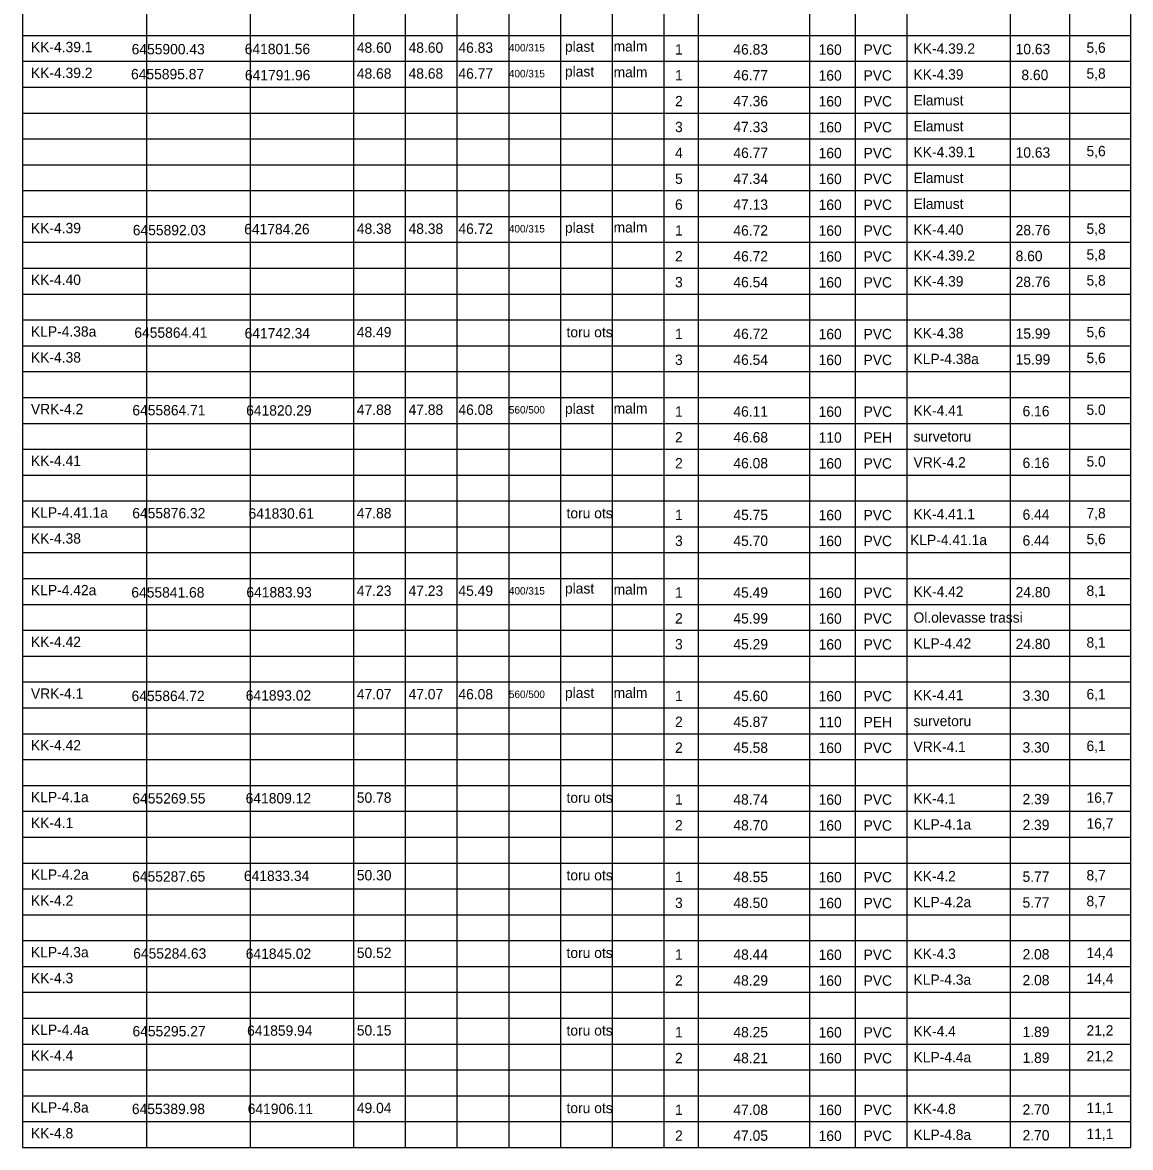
# Model space of a CAD drawing. Extents: x 641249 to 641933, y 6455704 to 6456001.
# Drawn here: x 641248.7 to 641355.8, y 6455782.7 to 6455891.4 of the extents above; entities that cross this region are included whole.
import ezdxf

# ---------------------------------------------------------------- set-up
doc = ezdxf.new("R2010")
doc.units = 0
doc.layers.add('VORMISTUS', color=7, linetype='Continuous')

msp = doc.modelspace()

# ---------------------------------------------------------------- linework, layer by layer
at = {"layer": 'VORMISTUS'}
for p, q in [((641248.69, 6455947.69), (641248.69, 6455782.69)), ((641260.69, 6455947.69), (641260.69, 6455782.69)), ((641280.69, 6455947.69), (641280.69, 6455782.69)), ((641295.69, 6455947.69), (641295.69, 6455782.69)), ((641300.69, 6455947.69), (641300.69, 6455782.69)), ((641355.79, 6455947.69), (641355.79, 6455782.69)), ((641270.69, 6455940.19), (641270.69, 6455782.69)), ((641285.69, 6455940.19), (641285.69, 6455782.69)), ((641290.69, 6455940.19), (641290.69, 6455782.69)), ((641305.69, 6455940.19), (641305.69, 6455782.69)), ((641324.78, 6455940.19), (641324.78, 6455782.69)), ((641329.17, 6455940.19), (641329.17, 6455782.69)), ((641334.17, 6455940.19), (641334.17, 6455782.69)), ((641344.17, 6455940.19), (641344.17, 6455782.69)), ((641349.9, 6455940.19), (641349.9, 6455782.69)), ((641310.69, 6455932.69), (641310.69, 6455782.69)), ((641313.99, 6455932.69), (641313.99, 6455782.69)), ((641248.69, 6455890.19), (641355.79, 6455890.19)), ((641248.69, 6455887.69), (641355.79, 6455887.69)), ((641248.69, 6455885.19), (641355.79, 6455885.19)), ((641248.69, 6455882.69), (641355.79, 6455882.69)), ((641248.69, 6455880.19), (641355.79, 6455880.19)), ((641248.69, 6455877.69), (641355.79, 6455877.69)), ((641248.69, 6455875.19), (641355.79, 6455875.19)), ((641248.69, 6455872.69), (641355.79, 6455872.69)), ((641248.69, 6455870.19), (641355.79, 6455870.19)), ((641248.69, 6455867.69), (641355.79, 6455867.69)), ((641248.69, 6455865.19), (641355.79, 6455865.19)), ((641248.69, 6455862.69), (641355.79, 6455862.69)), ((641248.69, 6455860.19), (641355.79, 6455860.19)), ((641248.69, 6455857.69), (641355.79, 6455857.69)), ((641248.69, 6455855.19), (641355.79, 6455855.19)), ((641248.69, 6455852.69), (641355.79, 6455852.69)), ((641248.69, 6455850.19), (641355.79, 6455850.19)), ((641248.69, 6455847.69), (641355.79, 6455847.69)), ((641248.69, 6455845.19), (641355.79, 6455845.19)), ((641248.69, 6455842.69), (641355.79, 6455842.69)), ((641248.69, 6455840.19), (641355.79, 6455840.19)), ((641248.69, 6455837.69), (641355.79, 6455837.69)), ((641248.69, 6455835.19), (641355.79, 6455835.19)), ((641248.69, 6455832.69), (641355.79, 6455832.69)), ((641248.69, 6455830.19), (641355.79, 6455830.19)), ((641248.69, 6455827.69), (641355.79, 6455827.69)), ((641248.69, 6455825.19), (641355.79, 6455825.19)), ((641248.69, 6455822.69), (641355.79, 6455822.69)), ((641248.69, 6455820.19), (641355.79, 6455820.19)), ((641248.69, 6455817.69), (641355.79, 6455817.69)), ((641248.69, 6455815.19), (641355.79, 6455815.19)), ((641248.69, 6455812.69), (641355.79, 6455812.69)), ((641248.69, 6455810.19), (641355.79, 6455810.19)), ((641248.69, 6455807.69), (641355.79, 6455807.69)), ((641248.69, 6455805.19), (641355.79, 6455805.19)), ((641248.69, 6455802.69), (641355.79, 6455802.69)), ((641248.69, 6455800.19), (641355.79, 6455800.19)), ((641248.69, 6455797.69), (641355.79, 6455797.69)), ((641248.69, 6455795.19), (641355.79, 6455795.19)), ((641248.69, 6455792.69), (641355.79, 6455792.69)), ((641248.69, 6455790.19), (641355.79, 6455790.19)), ((641248.69, 6455787.69), (641355.79, 6455787.69)), ((641248.69, 6455785.19), (641355.79, 6455785.19)), ((641248.69, 6455782.69), (641355.79, 6455782.69))]:
    msp.add_line(p, q, dxfattribs=at)

# ---------------------------------------------------------------- texts
for s, height, p in [('KK-4.39.1', 1, (641249.51, 6455888.57)), ('   6455900.43', 1, (641258.13, 6455888.36)), ('   641801.56', 1, (641269.06, 6455888.38)), ('48.60', 1, (641281.01, 6455888.51)), ('48.60', 1, (641286.01, 6455888.51)), ('46.83', 1, (641290.83, 6455888.51)), ('400/315', 0.72, (641295.71, 6455888.64)), ('plast', 1, (641301.13, 6455888.61)), ('malm', 1, (641305.83, 6455888.64)), ('KK-4.39.2', 1, (641334.82, 6455888.42)), ('10.63', 1, (641344.69, 6455888.37)), ('5,6', 1, (641351.54, 6455888.51)), ('1', 1, (641311.77, 6455888.34)), ('46.83', 1, (641317.41, 6455888.34)), ('160', 1, (641325.65, 6455888.32)), ('PVC', 1, (641329.99, 6455888.32)), ('plast', 1, (641301.13, 6455886.21)), ('KK-4.39.2', 1, (641249.51, 6455886.07)), ('   6455895.87', 1, (641258.07, 6455885.95)), ('   641791.96', 1, (641269.08, 6455885.85)), ('48.68', 1, (641281.01, 6455886.01)), ('48.68', 1, (641286.01, 6455886.01)), ('46.77', 1, (641290.83, 6455886.01)), ('400/315', 0.72, (641295.71, 6455886.14)), ('malm', 1, (641305.83, 6455886.14)), ('1', 1, (641311.77, 6455885.84)), ('46.77', 1, (641317.41, 6455885.84)), ('160', 1, (641325.65, 6455885.82)), ('PVC', 1, (641329.99, 6455885.82)), ('KK-4.39', 1, (641334.82, 6455885.92)), ('8.60', 1, (641345.25, 6455885.87)), ('5,8', 1, (641351.54, 6455886.01)), ('2', 1, (641311.77, 6455883.34)), ('47.36', 1, (641317.41, 6455883.34)), ('160', 1, (641325.65, 6455883.32)), ('PVC', 1, (641329.99, 6455883.32)), ('Elamust', 1, (641334.82, 6455883.42)), ('3', 1, (641311.77, 6455880.84)), ('47.33', 1, (641317.41, 6455880.84)), ('160', 1, (641325.65, 6455880.82)), ('PVC', 1, (641329.99, 6455880.82)), ('Elamust', 1, (641334.82, 6455880.92)), ('4', 1, (641311.77, 6455878.34)), ('46.77', 1, (641317.41, 6455878.34)), ('160', 1, (641325.65, 6455878.32)), ('PVC', 1, (641329.99, 6455878.32)), ('KK-4.39.1', 1, (641334.82, 6455878.42)), ('10.63', 1, (641344.69, 6455878.37)), ('5,6', 1, (641351.54, 6455878.51)), ('5', 1, (641311.77, 6455875.84)), ('47.34', 1, (641317.41, 6455875.84)), ('160', 1, (641325.65, 6455875.82)), ('PVC', 1, (641329.99, 6455875.82)), ('Elamust', 1, (641334.82, 6455875.92)), ('6', 1, (641311.77, 6455873.34)), ('47.13', 1, (641317.41, 6455873.34)), ('160', 1, (641325.65, 6455873.32)), ('PVC', 1, (641329.99, 6455873.32)), ('Elamust', 1, (641334.82, 6455873.42)), ('KK-4.39', 1, (641249.51, 6455871.07)), ('   641784.26', 1, (641269.01, 6455870.97)), ('48.38', 1, (641281.01, 6455871.01)), ('48.38', 1, (641286.01, 6455871.01)), ('46.72', 1, (641290.83, 6455871.01)), ('plast', 1, (641301.13, 6455871.11)), ('malm', 1, (641305.83, 6455871.14)), ('5,8', 1, (641351.54, 6455871.01)), ('   6455892.03', 1, (641258.24, 6455870.87)), ('400/315', 0.72, (641295.71, 6455871.14)), ('1', 1, (641311.77, 6455870.84)), ('46.72', 1, (641317.41, 6455870.84)), ('160', 1, (641325.65, 6455870.82)), ('PVC', 1, (641329.99, 6455870.82)), ('KK-4.40', 1, (641334.82, 6455870.92)), ('28.76', 1, (641344.69, 6455870.87)), ('2', 1, (641311.77, 6455868.34)), ('46.72', 1, (641317.41, 6455868.34)), ('160', 1, (641325.65, 6455868.32)), ('PVC', 1, (641329.99, 6455868.32)), ('KK-4.39.2', 1, (641334.82, 6455868.42)), ('8.60', 1, (641344.69, 6455868.37)), ('5,8', 1, (641351.54, 6455868.51)), ('KK-4.40', 1, (641249.51, 6455866.07)), ('3', 1, (641311.77, 6455865.84)), ('46.54', 1, (641317.41, 6455865.84)), ('160', 1, (641325.65, 6455865.82)), ('PVC', 1, (641329.99, 6455865.82)), ('KK-4.39', 1, (641334.82, 6455865.92)), ('28.76', 1, (641344.69, 6455865.87)), ('5,8', 1, (641351.54, 6455866.01)), ('KLP-4.38a', 1, (641249.51, 6455861.07)), ('   6455864.41', 1, (641258.39, 6455860.96)), ('   641742.34', 1, (641269.05, 6455860.9)), ('48.49', 1, (641281.01, 6455861.01)), ('toru ots', 1, (641301.28, 6455861.01)), ('1', 1, (641311.77, 6455860.84)), ('46.72', 1, (641317.41, 6455860.84)), ('160', 1, (641325.65, 6455860.82)), ('PVC', 1, (641329.99, 6455860.82)), ('KK-4.38', 1, (641334.82, 6455860.92)), ('15.99', 1, (641344.69, 6455860.87)), ('5,6', 1, (641351.54, 6455861.01)), ('KK-4.38', 1, (641249.51, 6455858.57)), ('3', 1, (641311.77, 6455858.34)), ('46.54', 1, (641317.41, 6455858.34)), ('160', 1, (641325.65, 6455858.32)), ('PVC', 1, (641329.99, 6455858.32)), ('KLP-4.38a', 1, (641334.82, 6455858.42)), ('15.99', 1, (641344.69, 6455858.37)), ('5,6', 1, (641351.54, 6455858.51)), ('VRK-4.2', 1, (641249.51, 6455853.57)), ('plast', 1, (641301.13, 6455853.61)), ('malm', 1, (641305.83, 6455853.64)), ('   6455864.71', 1, (641258.2, 6455853.46)), ('   641820.29', 1, (641269.2, 6455853.44)), ('47.88', 1, (641281.01, 6455853.51)), ('47.88', 1, (641286.01, 6455853.51)), ('46.08', 1, (641290.83, 6455853.51)), ('560/500', 0.72, (641295.71, 6455853.64)), ('1', 1, (641311.77, 6455853.34)), ('46.11', 1, (641317.41, 6455853.34)), ('160', 1, (641325.65, 6455853.32)), ('PVC', 1, (641329.99, 6455853.32)), ('KK-4.41', 1, (641334.82, 6455853.42)), ('6.16', 1, (641345.36, 6455853.37)), ('5.0', 1, (641351.54, 6455853.51)), ('2', 1, (641311.77, 6455850.84)), ('46.68', 1, (641317.41, 6455850.84)), ('110', 1, (641325.65, 6455850.82)), ('PEH', 1, (641329.99, 6455850.82)), ('survetoru', 1, (641334.82, 6455850.92)), ('KK-4.41', 1, (641249.51, 6455848.57)), ('2', 1, (641311.77, 6455848.34)), ('46.08', 1, (641317.41, 6455848.34)), ('160', 1, (641325.65, 6455848.32)), ('PVC', 1, (641329.99, 6455848.32)), ('VRK-4.2', 1, (641334.82, 6455848.42)), ('6.16', 1, (641345.36, 6455848.37)), ('5.0', 1, (641351.54, 6455848.51)), ('KLP-4.41.1a', 1, (641249.51, 6455843.57)), ('   6455876.32', 1, (641258.19, 6455843.51)), ('   641830.61', 1, (641269.43, 6455843.48)), ('47.88', 1, (641281.01, 6455843.51)), ('toru ots', 1, (641301.28, 6455843.51)), ('1', 1, (641311.77, 6455843.34)), ('45.75', 1, (641317.41, 6455843.34)), ('160', 1, (641325.65, 6455843.32)), ('PVC', 1, (641329.99, 6455843.32)), ('KK-4.41.1', 1, (641334.82, 6455843.42)), ('6.44', 1, (641345.36, 6455843.37)), ('7,8', 1, (641351.54, 6455843.51)), ('KK-4.38', 1, (641249.51, 6455841.07)), ('3', 1, (641311.77, 6455840.84)), ('45.70', 1, (641317.41, 6455840.84)), ('160', 1, (641325.65, 6455840.82)), ('PVC', 1, (641329.99, 6455840.82)), ('KLP-4.41.1a', 1, (641334.49, 6455840.92)), ('6.44', 1, (641345.36, 6455840.87)), ('5,6', 1, (641351.54, 6455841.01)), ('plast', 1, (641301.13, 6455836.24)), ('malm', 1, (641305.83, 6455836.14)), ('KLP-4.42a', 1, (641249.51, 6455836.07)), ('   6455841.68', 1, (641258.1, 6455835.85)), ('   641883.93', 1, (641269.22, 6455835.86)), ('47.23', 1, (641281.01, 6455836.01)), ('47.23', 1, (641286.01, 6455836.01)), ('45.49', 1, (641290.83, 6455836.01)), ('400/315', 0.72, (641295.71, 6455836.14)), ('1', 1, (641311.77, 6455835.84)), ('45.49', 1, (641317.41, 6455835.84)), ('160', 1, (641325.65, 6455835.82)), ('PVC', 1, (641329.99, 6455835.82)), ('KK-4.42', 1, (641334.82, 6455835.92)), ('24.80', 1, (641344.69, 6455835.87)), ('8,1', 1, (641351.54, 6455836.01)), ('2', 1, (641311.77, 6455833.34)), ('45.99', 1, (641317.41, 6455833.34)), ('160', 1, (641325.65, 6455833.32)), ('PVC', 1, (641329.99, 6455833.32)), ('Ol.olevasse trassi', 1, (641334.82, 6455833.42)), ('KK-4.42', 1, (641249.51, 6455831.07)), ('3', 1, (641311.77, 6455830.84)), ('45.29', 1, (641317.41, 6455830.84)), ('160', 1, (641325.65, 6455830.82)), ('PVC', 1, (641329.99, 6455830.82)), ('KLP-4.42', 1, (641334.82, 6455830.92)), ('24.80', 1, (641344.69, 6455830.87)), ('8,1', 1, (641351.54, 6455831.01)), ('VRK-4.1', 1, (641249.51, 6455826.07)), ('   6455864.72', 1, (641258.12, 6455825.84)), ('   641893.02', 1, (641269.16, 6455825.89)), ('47.07', 1, (641281.01, 6455826.01)), ('47.07', 1, (641286.01, 6455826.01)), ('46.08', 1, (641290.83, 6455826.01)), ('560/500', 0.72, (641295.71, 6455826.14)), ('plast', 1, (641301.13, 6455826.14)), ('malm', 1, (641305.83, 6455826.14)), ('1', 1, (641311.77, 6455825.84)), ('45.60', 1, (641317.41, 6455825.84)), ('160', 1, (641325.65, 6455825.82)), ('PVC', 1, (641329.99, 6455825.82)), ('KK-4.41', 1, (641334.82, 6455825.92)), ('3.30', 1, (641345.36, 6455825.87)), ('6,1', 1, (641351.54, 6455826.01)), ('2', 1, (641311.77, 6455823.34)), ('45.87', 1, (641317.41, 6455823.34)), ('110', 1, (641325.65, 6455823.32)), ('PEH', 1, (641329.99, 6455823.32)), ('survetoru', 1, (641334.82, 6455823.42)), ('KK-4.42', 1, (641249.51, 6455821.07)), ('6,1', 1, (641351.54, 6455821.01)), ('2', 1, (641311.77, 6455820.84)), ('45.58', 1, (641317.41, 6455820.84)), ('160', 1, (641325.65, 6455820.82)), ('PVC', 1, (641329.99, 6455820.82)), ('VRK-4.1', 1, (641334.82, 6455820.92)), ('3.30', 1, (641345.36, 6455820.87)), ('KLP-4.1a', 1, (641249.51, 6455816.07)), ('   6455269.55', 1, (641258.2, 6455815.94)), ('   641809.12', 1, (641269.15, 6455815.95)), ('50.78', 1, (641281.01, 6455816.01)), ('toru ots', 1, (641301.28, 6455816.01)), ('1', 1, (641311.77, 6455815.84)), ('48.74', 1, (641317.41, 6455815.84)), ('160', 1, (641325.65, 6455815.82)), ('PVC', 1, (641329.99, 6455815.82)), ('KK-4.1', 1, (641334.82, 6455815.92)), ('2.39', 1, (641345.36, 6455815.87)), ('16,7', 1, (641351.54, 6455816.01)), ('KK-4.1', 1, (641249.51, 6455813.57)), ('2', 1, (641311.77, 6455813.34)), ('48.70', 1, (641317.41, 6455813.34)), ('PVC', 1, (641329.99, 6455813.32)), ('KLP-4.1a', 1, (641334.82, 6455813.42)), ('2.39', 1, (641345.36, 6455813.37)), ('16,7', 1, (641351.54, 6455813.51)), ('160', 1, (641325.65, 6455813.32)), ('KLP-4.2a', 1, (641249.51, 6455808.57)), ('   6455287.65', 1, (641258.18, 6455808.39)), ('   641833.34', 1, (641268.98, 6455808.45)), ('50.30', 1, (641281.01, 6455808.51)), ('toru ots', 1, (641301.28, 6455808.51)), ('1', 1, (641311.77, 6455808.34)), ('48.55', 1, (641317.41, 6455808.34)), ('160', 1, (641325.65, 6455808.32)), ('PVC', 1, (641329.99, 6455808.32)), ('KK-4.2', 1, (641334.82, 6455808.42)), ('5.77', 1, (641345.36, 6455808.37)), ('8,7', 1, (641351.54, 6455808.51)), ('KK-4.2', 1, (641249.51, 6455806.07)), ('3', 1, (641311.77, 6455805.84)), ('48.50', 1, (641317.41, 6455805.84)), ('160', 1, (641325.65, 6455805.82)), ('PVC', 1, (641329.99, 6455805.82)), ('KLP-4.2a', 1, (641334.82, 6455805.92)), ('5.77', 1, (641345.36, 6455805.87)), ('8,7', 1, (641351.54, 6455806.01)), ('KLP-4.3a', 1, (641249.51, 6455801.07)), ('   6455284.63', 1, (641258.28, 6455800.95)), ('   641845.02', 1, (641269.16, 6455800.92)), ('50.52', 1, (641281.01, 6455801.01)), ('toru ots', 1, (641301.28, 6455801.01)), ('1', 1, (641311.77, 6455800.84)), ('48.44', 1, (641317.41, 6455800.84)), ('160', 1, (641325.65, 6455800.82)), ('PVC', 1, (641329.99, 6455800.82)), ('KK-4.3', 1, (641334.82, 6455800.92)), ('2.08', 1, (641345.36, 6455800.87)), ('14,4', 1, (641351.54, 6455801.01)), ('KK-4.3', 1, (641249.51, 6455798.57)), ('2', 1, (641311.77, 6455798.34)), ('48.29', 1, (641317.41, 6455798.34)), ('160', 1, (641325.65, 6455798.32)), ('PVC', 1, (641329.99, 6455798.32)), ('KLP-4.3a', 1, (641334.82, 6455798.42)), ('2.08', 1, (641345.36, 6455798.37)), ('14,4', 1, (641351.54, 6455798.51)), ('KLP-4.4a', 1, (641249.51, 6455793.57)), ('   6455295.27', 1, (641258.21, 6455793.43)), ('   641859.94', 1, (641269.29, 6455793.49)), ('50.15', 1, (641281.01, 6455793.51)), ('toru ots', 1, (641301.28, 6455793.51)), ('1', 1, (641311.77, 6455793.34)), ('48.25', 1, (641317.41, 6455793.34)), ('160', 1, (641325.65, 6455793.32)), ('PVC', 1, (641329.99, 6455793.32)), ('KK-4.4', 1, (641334.82, 6455793.42)), ('1.89', 1, (641345.36, 6455793.37)), ('21,2', 1, (641351.54, 6455793.51)), ('KK-4.4', 1, (641249.51, 6455791.07)), ('2', 1, (641311.77, 6455790.84)), ('48.21', 1, (641317.41, 6455790.84)), ('160', 1, (641325.65, 6455790.82)), ('PVC', 1, (641329.99, 6455790.82)), ('KLP-4.4a', 1, (641334.82, 6455790.92)), ('1.89', 1, (641345.36, 6455790.87)), ('21,2', 1, (641351.54, 6455791.01)), ('KLP-4.8a', 1, (641249.51, 6455786.07)), ('   6455389.98', 1, (641258.15, 6455785.92)), ('   641906.11', 1, (641269.35, 6455785.93)), ('49.04', 1, (641281.01, 6455786.01)), ('toru ots', 1, (641301.28, 6455786.01)), ('1', 1, (641311.77, 6455785.84)), ('47.08', 1, (641317.41, 6455785.84)), ('160', 1, (641325.65, 6455785.82)), ('PVC', 1, (641329.99, 6455785.82)), ('KK-4.8', 1, (641334.82, 6455785.92)), ('2.70', 1, (641345.36, 6455785.87)), ('11,1', 1, (641351.54, 6455786.01)), ('KK-4.8', 1, (641249.51, 6455783.57)), ('2', 1, (641311.77, 6455783.34)), ('47.05', 1, (641317.41, 6455783.34)), ('160', 1, (641325.65, 6455783.32)), ('PVC', 1, (641329.99, 6455783.32)), ('KLP-4.8a', 1, (641334.82, 6455783.42)), ('2.70', 1, (641345.36, 6455783.37)), ('11,1', 1, (641351.54, 6455783.51))]:
    msp.add_text(s, height=height, dxfattribs=at).set_placement(p)

doc.saveas('drawing.dxf')
